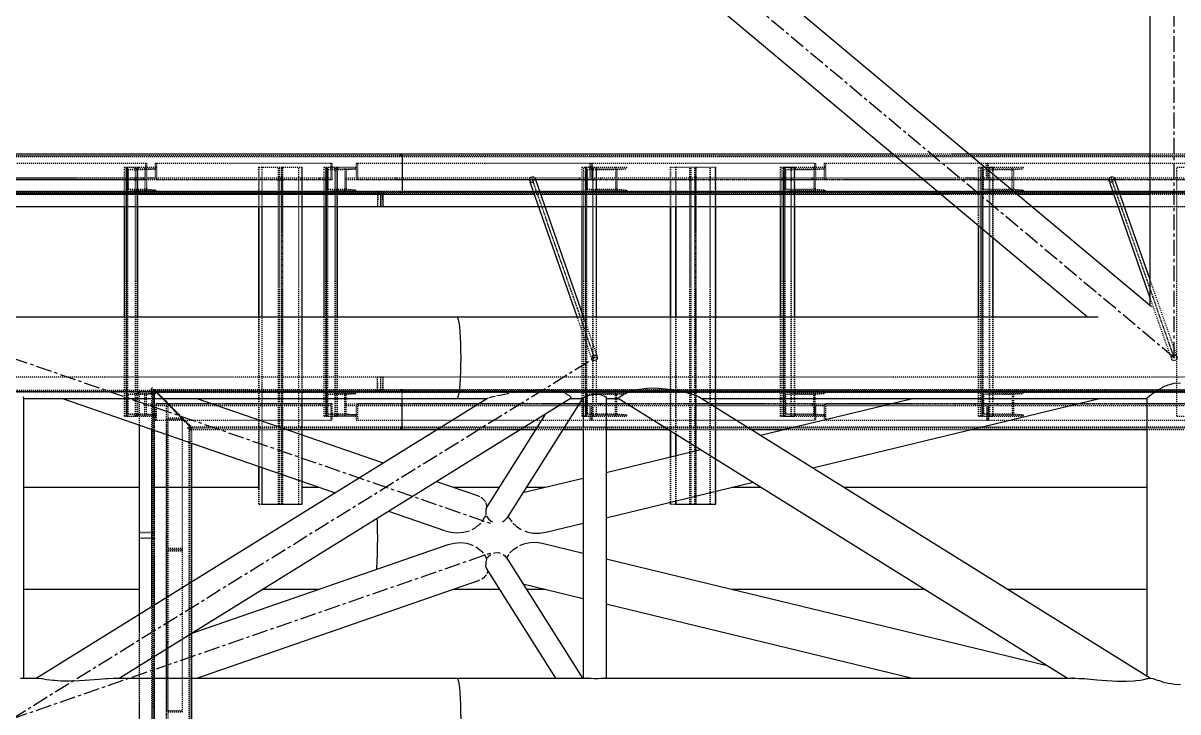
# Model space of a CAD drawing. Header units: millimetres. Extents: x 5143 to 30813, y 232 to 21408.
# Drawn here: x 24600 to 25175, y 17294 to 17637 of the extents above; entities that cross this region are included whole.
import ezdxf

# ---------------------------------------------------------------- set-up
doc = ezdxf.new("R2010")
doc.units = ezdxf.units.MM
doc.header["$LTSCALE"] = 0.25
for name, pattern in [('CENTER', [50.8, 31.75, -6.35, 6.35, -6.35]), ('XKITLINE00', [0]), ('XKITLINE02', [4, 2, -2]), ('XKITLINE03', [6, 3, -1, 1, -1])]:
    doc.linetypes.add(name, pattern=pattern)

msp = doc.modelspace()

# ---------------------------------------------------------------- linework, layer by layer
at = {"color": 8, "linetype": 'CENTER'}
for p, q in [((25173.61, 17470.27), (23430, 18930.27)), ((25173.61, 17470.27), (25173.61, 18930.27)), ((24593.95, 17470.27), (24832.37, 17387.77)), ((24593.95, 17290.27), (24884.52, 17470.27)), ((24593.95, 17290.27), (24832.37, 17372.77))]:
    msp.add_line(p, q, dxfattribs=at)
at = {"color": 8, "linetype": 'XKITLINE00'}
for p, q in [((25161.43, 18904.19), (25161.43, 17496.36)), ((24320.78, 18200.27), (25162.2, 17495.72)), ((24301.8, 18184.39), (25130.39, 17490.57)), ((23551.69, 17490.57), (24815.88, 17490.57)), ((24815.88, 17490.57), (24816.2, 17490.27)), ((24815.88, 17490.57), (24816.2, 17490.27)), ((24815.88, 17490.57), (25135.65, 17490.57)), ((24816.2, 17490.27), (24816.51, 17489.35)), ((24816.2, 17490.27), (24816.51, 17489.35)), ((24816.51, 17489.35), (24816.81, 17487.86)), ((24816.81, 17487.86), (24817.07, 17485.83)), ((24817.07, 17485.83), (24817.3, 17483.32)), ((24817.3, 17483.32), (24817.48, 17480.42)), ((24817.48, 17480.42), (24817.62, 17477.22)), ((24817.62, 17477.22), (24817.7, 17473.8)), ((24817.7, 17473.8), (24817.73, 17470.27)), ((24817.73, 17470.27), (24817.7, 17466.75)), ((24817.62, 17463.33), (24817.48, 17460.12)), ((24817.7, 17466.75), (24817.62, 17463.33)), ((24817.3, 17457.23), (24817.07, 17454.72)), ((24817.48, 17460.12), (24817.3, 17457.23)), ((25167.69, 17455.55), (25170.57, 17456.76)), ((25170.57, 17456.76), (25171.96, 17457.07)), ((25171.96, 17457.07), (25173.61, 17457.56)), ((25173.61, 17457.56), (25176.65, 17457.68)), ((24599.37, 17450.8), (24599.65, 17450.36)), ((24599.65, 17450.36), (24599.65, 17310.57)), ((24815.88, 17449.97), (24816.2, 17450.28)), ((24815.88, 17449.97), (24816.2, 17450.28)), ((24816.51, 17451.2), (24816.2, 17450.28)), ((24816.51, 17451.2), (24816.2, 17450.28)), ((24816.81, 17452.69), (24816.51, 17451.2)), ((24817.07, 17454.72), (24816.81, 17452.69)), ((24831.16, 17450.03), (24831.6, 17450.26)), ((24831.9, 17450.37), (24833.26, 17450.7)), ((24833.26, 17450.7), (24833.79, 17450.87)), ((24833.79, 17450.87), (24834.91, 17451.13)), ((24835.83, 17451.35), (24837.22, 17451.67)), ((24837.22, 17451.67), (24838.94, 17451.96)), ((24838.94, 17451.96), (24841.68, 17452.56)), ((24841.68, 17452.56), (24841.82, 17452.59)), ((24843.7, 17452.89), (24846.73, 17453.39)), ((24846.73, 17453.39), (24850.33, 17453.77)), ((24850.33, 17453.77), (24851.98, 17454.01)), ((24851.98, 17454.01), (24857.13, 17454.37)), ((24857.13, 17454.37), (24861.67, 17454.29)), ((24861.67, 17454.29), (24865.34, 17453.77)), ((24865.34, 17453.77), (24868.43, 17453.13)), ((24868.43, 17453.13), (24868.98, 17452.89)), ((24869.68, 17452.59), (24870.52, 17452.22)), ((24870.52, 17452.22), (24870.76, 17451.96)), ((24870.76, 17451.96), (24871.99, 17451.4)), ((24871.99, 17451.4), (24872.03, 17451.35)), ((24872.17, 17451.13), (24872.46, 17450.7)), ((24872.46, 17450.7), (24872.64, 17450.63)), ((24872.64, 17450.63), (24872.73, 17450.37)), ((24872.77, 17450.26), (24872.8, 17450.18)), ((24878.82, 17450.15), (24878.95, 17450.22)), ((24879.1, 17450.46), (24878.95, 17450.22)), ((24879.1, 17450.46), (24879.91, 17450.89)), ((24879.91, 17450.89), (24880.69, 17451.12)), ((24880.69, 17451.12), (24881.17, 17451.35)), ((24881.17, 17451.35), (24882.76, 17451.8)), ((24882.76, 17451.8), (24884.52, 17452.03)), ((24884.52, 17452.03), (24886.28, 17452.02)), ((24886.28, 17452.02), (24887.87, 17451.78)), ((24887.87, 17451.78), (24889.13, 17451.32)), ((24889.13, 17451.32), (24889.38, 17451.12)), ((24889.38, 17451.12), (24889.94, 17450.86)), ((24889.94, 17450.86), (24890.22, 17450.43)), ((24890.22, 17450.43), (24890.22, 17310.57)), ((24896.29, 17450.09), (24896.65, 17450.21)), ((24896.61, 17450.45), (24897.53, 17451.05)), ((24896.61, 17450.45), (24896.65, 17450.21)), ((24897.53, 17451.05), (24897.68, 17451.1)), ((24897.68, 17451.1), (24898.82, 17451.98)), ((24898.82, 17451.98), (24900.35, 17452.57)), ((24900.35, 17452.57), (24900.82, 17452.94)), ((24900.82, 17452.94), (24903.35, 17453.92)), ((24903.35, 17453.92), (24906.52, 17454.58)), ((24906.52, 17454.58), (24906.69, 17454.64)), ((24906.69, 17454.64), (24910.5, 17455.16)), ((24910.5, 17455.16), (24914.96, 17455.21)), ((24914.96, 17455.21), (24919.87, 17454.79)), ((24919.87, 17454.79), (24921.13, 17454.58)), ((24921.13, 17454.58), (24924.69, 17454.11)), ((24924.69, 17454.11), (24929.17, 17453.18)), ((24929.17, 17453.18), (24931.27, 17452.57)), ((24931.27, 17452.57), (24932.92, 17452.18)), ((24932.92, 17452.18), (24935.59, 17451.24)), ((24935.59, 17451.24), (24935.85, 17451.1)), ((24935.85, 17451.1), (24936.79, 17450.58)), ((24936.79, 17450.58), (25160.45, 17311.33)), ((25159.96, 17450.05), (25160.18, 17450.21)), ((25160.3, 17450.47), (25160.18, 17450.21)), ((25160.3, 17450.47), (25161.13, 17451.1)), ((25161.31, 17451.33), (25161.13, 17451.1)), ((25161.31, 17451.33), (25162.94, 17452.53)), ((25162.94, 17452.53), (25163.02, 17452.57)), ((25163.02, 17452.57), (25165.1, 17454.04)), ((25165.1, 17454.04), (25166.21, 17454.58)), ((25166.21, 17454.58), (25167.69, 17455.55)), ((24599.65, 17449.97), (24815.88, 17449.97)), ((24605.99, 17310.57), (24831.09, 17450.02)), ((24619.13, 17449.97), (24755.08, 17402.93)), ((24647.44, 17310.57), (24872.8, 17450.18)), ((24686.1, 17449.97), (24779.08, 17417.8)), ((24815.88, 17449.97), (24831.02, 17449.97)), ((24831.09, 17450.02), (24831.16, 17450.03)), ((24878.43, 17449.97), (24840.73, 17390.33)), ((24872.47, 17449.97), (24878.82, 17449.97)), ((24878.82, 17450.15), (24878.82, 17310.57)), ((24890.22, 17449.97), (24896.47, 17449.97)), ((24896.29, 17450.09), (25120.36, 17310.57)), ((24937.77, 17449.97), (25159.96, 17449.97)), ((24967.21, 17431.64), (25043.05, 17449.97)), ((24993.28, 17415.41), (25136.24, 17449.97)), ((25159.96, 17450.05), (25159.96, 17311.63)), ((24860.1, 17442.31), (24830.77, 17395.91)), ((24890.22, 17413.03), (24937.47, 17424.45)), ((24848.74, 17403), (24878.82, 17410.27)), ((24599.65, 17405.67), (24657.48, 17405.67)), ((24664.98, 17405.67), (24717.07, 17405.67)), ((24738.72, 17405.67), (24747.16, 17405.67)), ((24805.68, 17408.6), (24826.16, 17401.51)), ((24814.13, 17405.67), (24836.94, 17405.67)), ((24850.43, 17405.67), (24859.81, 17405.67)), ((24890.22, 17390.5), (24963.53, 17408.22)), ((24953, 17405.67), (24967.62, 17405.67)), ((25008.92, 17405.67), (25159.96, 17405.67)), ((24826.16, 17401.51), (24827.1, 17401.03)), ((24827.86, 17400.65), (24828.12, 17400.52)), ((24828.12, 17400.52), (24828.73, 17399.88)), ((24828.73, 17399.88), (24829.54, 17399.15)), ((24829.54, 17399.15), (24829.87, 17398.5)), ((24781.68, 17393.73), (24809.64, 17384.05)), ((24830.11, 17398.03), (24830.4, 17397.45)), ((24830.26, 17393.35), (24830.23, 17393)), ((24830.23, 17393), (24830.34, 17392.37)), ((24830.3, 17394.63), (24830.26, 17393.35)), ((24830.61, 17395.46), (24830.3, 17394.63)), ((24830.4, 17397.45), (24830.42, 17397.1)), ((24830.42, 17397.1), (24830.72, 17395.78)), ((24830.75, 17395.87), (24830.61, 17395.46)), ((24830.77, 17395.91), (24830.75, 17395.87)), ((24775.98, 17390.2), (24776.06, 17388.12)), ((24776.06, 17388.12), (24776.14, 17384.25)), ((24826.36, 17386.6), (24826.9, 17386.99)), ((24827.69, 17387.86), (24826.9, 17386.99)), ((24828.66, 17388.95), (24828.26, 17388.5)), ((24829.39, 17390.38), (24828.66, 17388.95)), ((24829.88, 17391.11), (24829.39, 17390.38)), ((24830.02, 17391.56), (24829.88, 17391.11)), ((24830.31, 17392.47), (24830.21, 17392.15)), ((24830.34, 17392.37), (24830.41, 17392.14)), ((24830.61, 17391.5), (24830.67, 17391.31)), ((24830.67, 17391.31), (24831.48, 17390.16)), ((24831.48, 17390.16), (24831.65, 17389.89)), ((24831.65, 17389.89), (24833.02, 17388.75)), ((24833.02, 17388.75), (24833.66, 17388.48)), ((24838.57, 17388.48), (24839.62, 17389.08)), ((24840.57, 17390.16), (24839.62, 17389.08)), ((24840.73, 17390.33), (24840.57, 17390.16)), ((24841.34, 17391.3), (24841.97, 17390.2)), ((24841.97, 17390.2), (24842.01, 17390.15)), ((24842.01, 17390.15), (24843.22, 17388.48)), ((24843.81, 17387.8), (24845.44, 17386.36)), ((24860.13, 17383.22), (24878.82, 17387.74)), ((24776.14, 17384.25), (24776.17, 17380.27)), ((24809.92, 17383.98), (24812.76, 17383.24)), ((24812.76, 17383.24), (24815.98, 17382.96)), ((24815.98, 17382.96), (24819.16, 17383.22)), ((24819.16, 17383.22), (24822.12, 17384.01)), ((24823.4, 17384.64), (24824.73, 17385.3)), ((24824.73, 17385.3), (24826.36, 17386.6)), ((24845.44, 17386.36), (24845.61, 17386.18)), ((24845.61, 17386.18), (24847.97, 17384.6)), ((24849.65, 17383.92), (24850.74, 17383.47)), ((24850.74, 17383.47), (24853.8, 17382.85)), ((24853.8, 17382.85), (24856.98, 17382.76)), ((24856.98, 17382.76), (24860.13, 17383.22)), ((24683.26, 17332.77), (24811.52, 17377.15)), ((24776.14, 17376.3), (24776.06, 17372.43)), ((24776.17, 17380.27), (24776.14, 17376.3)), ((24811.52, 17377.15), (24814.56, 17377.88)), ((24814.56, 17377.88), (24817.69, 17378.09)), ((24817.69, 17378.09), (24820.75, 17377.75)), ((24820.75, 17377.75), (24823.6, 17376.88)), ((24823.6, 17376.88), (24823.95, 17376.69)), ((24825.25, 17375.98), (24826.08, 17375.53)), ((24826.08, 17375.53), (24827.27, 17374.48)), ((24844.33, 17374.86), (24846.02, 17376.02)), ((24847.25, 17376.7), (24849.29, 17377.55)), ((24849.29, 17377.55), (24852.24, 17378.17)), ((24852.24, 17378.17), (24855.3, 17378.24)), ((24855.3, 17378.24), (24858.33, 17377.76)), ((24858.33, 17377.76), (24878.82, 17372.81)), ((24776.06, 17372.43), (24775.92, 17368.74)), ((24827.27, 17374.48), (24828.15, 17373.79)), ((24828.15, 17373.79), (24828.94, 17372.8)), ((24829.49, 17372.12), (24829.77, 17371.77)), ((24829.77, 17371.77), (24830.26, 17370.67)), ((24830.61, 17369.94), (24830.2, 17368.09)), ((24830.26, 17370.67), (24830.64, 17370.01)), ((24830.62, 17369.97), (24830.61, 17369.94)), ((24830.69, 17370.14), (24830.62, 17369.97)), ((24831.26, 17370.86), (24830.69, 17370.14)), ((24831.67, 17371.4), (24831.26, 17370.86)), ((24831.67, 17371.4), (24832.72, 17372.16)), ((24834.19, 17372.82), (24834.79, 17373.03)), ((24834.79, 17373.03), (24836.56, 17373.08)), ((24836.56, 17373.08), (24837.47, 17372.82)), ((24838.88, 17372.16), (24839.65, 17371.64)), ((24839.65, 17371.64), (24840.24, 17370.86)), ((24840.24, 17370.86), (24840.55, 17370.44)), ((24840.55, 17370.44), (24840.69, 17370.26)), ((24840.83, 17370.83), (24840.59, 17370.39)), ((24840.69, 17370.26), (24878.41, 17310.57)), ((24841.76, 17372.17), (24840.83, 17370.83)), ((24842.31, 17372.98), (24842.2, 17372.81)), ((24842.31, 17372.98), (24844.15, 17374.67)), ((24844.33, 17374.86), (24844.15, 17374.67)), ((24890.22, 17370.05), (25110.28, 17316.85)), ((24775.73, 17365.35), (24775.68, 17364.75)), ((24775.92, 17368.74), (24775.73, 17365.35)), ((24830.22, 17367.31), (24830.19, 17366.37)), ((24830.19, 17366.37), (24830.53, 17365.17)), ((24830.2, 17368.09), (24830.22, 17367.31)), ((24830.53, 17365.17), (24830.57, 17364.98)), ((24830.57, 17364.98), (24864.96, 17310.57)), ((24831.19, 17363.86), (24831.1, 17363.21)), ((24831.22, 17363.96), (24831.19, 17363.86)), ((24686.1, 17310.57), (24826.61, 17359.2)), ((24826.61, 17359.2), (24827.36, 17359.55)), ((24828.25, 17359.98), (24828.64, 17360.17)), ((24828.64, 17360.17), (24829.54, 17361.02)), ((24829.54, 17361.02), (24830.12, 17361.51)), ((24830.46, 17362.1), (24830.12, 17361.51)), ((24831.1, 17363.21), (24830.75, 17362.61)), ((24599.65, 17354.87), (24657.5, 17354.87)), ((24665, 17354.87), (24665.26, 17354.87)), ((24718.95, 17354.87), (24747.16, 17354.87)), ((24814.13, 17354.87), (24836.96, 17354.87)), ((24848.71, 17357.56), (24878.82, 17350.28)), ((24850.41, 17354.87), (24859.81, 17354.87)), ((24953, 17354.87), (25049.21, 17354.87)), ((25090.5, 17354.87), (25159.96, 17354.87)), ((24890.22, 17347.52), (25043.05, 17310.57)), ((24598.2, 17310.57), (24606.85, 17310.57)), ((24606.29, 17310.57), (24606.59, 17310.62)), ((24606.59, 17310.62), (24607.2, 17310.51)), ((24607.2, 17310.51), (24608.97, 17310.38)), ((24608.97, 17310.38), (24609.07, 17310.34)), ((24609.07, 17310.34), (24611.36, 17309.89)), ((24611.36, 17309.89), (24614.56, 17309.56)), ((24614.56, 17309.56), (24615.39, 17309.52)), ((24615.39, 17309.52), (24618.28, 17309.24)), ((24618.28, 17309.24), (24622.7, 17309.14)), ((24622.7, 17309.14), (24627.64, 17309.32)), ((24627.64, 17309.32), (24630.05, 17309.52)), ((24630.05, 17309.52), (24632.68, 17309.65)), ((24632.68, 17309.65), (24637.4, 17310.02)), ((24637.4, 17310.02), (24640.69, 17310.38)), ((24640.69, 17310.38), (24641.59, 17310.41)), ((24641.59, 17310.41), (24644.62, 17310.56)), ((24644.62, 17310.56), (24645.43, 17310.62)), ((24644.83, 17310.57), (24815.87, 17310.57)), ((24645.43, 17310.62), (24645.71, 17310.57)), ((24815.87, 17310.57), (24816.2, 17310.27)), ((24815.87, 17310.57), (24816.2, 17310.27)), ((24815.87, 17310.57), (24881.15, 17310.57)), ((24816.2, 17310.27), (24816.51, 17309.35)), ((24816.2, 17310.27), (24816.51, 17309.35)), ((24816.51, 17309.35), (24816.8, 17307.86)), ((24816.8, 17307.86), (24817.07, 17305.83)), ((24880.17, 17310.57), (24880.7, 17310.62)), ((24880.66, 17310.57), (24880.93, 17310.6)), ((24880.7, 17310.62), (24881.17, 17310.57)), ((24881.17, 17310.57), (24882.76, 17310.48)), ((24882.76, 17310.48), (24884.52, 17310.42)), ((24884.52, 17310.42), (24886.28, 17310.43)), ((24886.28, 17310.43), (24887.87, 17310.48)), ((24887.87, 17310.48), (24889.13, 17310.58)), ((24889.13, 17310.58), (24889.39, 17310.62)), ((24889.13, 17310.57), (25124.06, 17310.57)), ((24889.39, 17310.62), (24889.72, 17310.57)), ((25122.84, 17310.57), (25123.09, 17310.61)), ((25123.09, 17310.61), (25123.33, 17310.62)), ((25123.33, 17310.62), (25126.15, 17310.43)), ((25126.15, 17310.43), (25128.9, 17310.3)), ((25128.9, 17310.3), (25130.16, 17310.14)), ((25130.16, 17310.14), (25135.02, 17309.68)), ((25135.02, 17309.68), (25139.81, 17309.36)), ((25139.81, 17309.36), (25140.05, 17309.34)), ((25140.05, 17309.34), (25145.2, 17309.02)), ((25145.2, 17309.02), (25149.82, 17308.98)), ((25149.82, 17308.98), (25153.66, 17309.23)), ((25153.66, 17309.23), (25154.41, 17309.36)), ((25154.41, 17309.36), (25156.81, 17309.58)), ((25156.81, 17309.58), (25159.12, 17310.01)), ((25159.12, 17310.01), (25159.8, 17310.3)), ((25159.8, 17310.3), (25160.66, 17310.38)), ((25160.48, 17311.3), (25160.77, 17311.23)), ((25160.66, 17310.38), (25161.41, 17310.57)), ((25160.77, 17311.23), (25161.19, 17310.78)), ((25161.28, 17310.69), (25161.31, 17310.65)), ((25161.31, 17310.65), (25161.42, 17310.56)), ((25161.42, 17310.56), (25162.94, 17310.3)), ((25162.94, 17310.3), (25163.04, 17310.29)), ((25163.04, 17310.29), (25165.1, 17309.6)), ((25165.1, 17309.6), (25166.24, 17309.34)), ((25166.24, 17309.34), (25167.69, 17308.76)), ((25167.69, 17308.76), (25170.57, 17308.01)), ((25170.57, 17308.01), (25171.99, 17307.81)), ((25171.99, 17307.81), (25173.61, 17307.47)), ((25173.61, 17307.47), (25176.65, 17307.38)), ((24817.07, 17305.83), (24817.3, 17303.32)), ((24817.3, 17303.32), (24817.48, 17300.42)), ((24817.48, 17300.42), (24817.62, 17297.22)), ((24817.62, 17297.22), (24817.7, 17293.8)), ((24817.7, 17293.8), (24817.73, 17290.27))]:
    msp.add_line(p, q, dxfattribs=at)
at = {"color": 7, "linetype": 'XKITLINE00'}
for p, q in [((23616.61, 17571.87), (24788.63, 17571.87)), ((24788.63, 17571.87), (24788.63, 17551.87)), ((24788.63, 17571.87), (24788.63, 17551.87)), ((24788.63, 17571.87), (25033.3, 17571.87)), ((25071.25, 17571.87), (25161.43, 17571.87)), ((24875.84, 17490.57), (24852.52, 17557.34)), ((24879.02, 17490.57), (24855.31, 17558.45)), ((25161.43, 17500.45), (25141.56, 17557.03)), ((25161.43, 17509.5), (25144.35, 17558.14)), ((24578.02, 17551.87), (24788.63, 17551.87)), ((24777.99, 17545.67), (24777.99, 17551.87)), ((24779.03, 17545.67), (24778.95, 17551.87)), ((24779.15, 17545.67), (24779.15, 17551.87)), ((24788.63, 17551.87), (24854.43, 17551.87)), ((24857.61, 17551.87), (25057.18, 17551.87)), ((25095.13, 17551.87), (25143.37, 17551.87)), ((25146.55, 17551.87), (25161.43, 17551.87)), ((24579.35, 17545.67), (24777.99, 17545.67)), ((24650.12, 17490.57), (24650.12, 17545.67)), ((24651.21, 17490.57), (24651.21, 17545.67)), ((24656.69, 17490.57), (24656.69, 17545.67)), ((24717.07, 17490.57), (24717.07, 17545.67)), ((24717.16, 17490.57), (24717.16, 17545.67)), ((24718.71, 17490.57), (24718.71, 17545.67)), ((24718.8, 17490.57), (24718.8, 17545.67)), ((24738.72, 17490.57), (24738.72, 17545.67)), ((24749.7, 17490.57), (24749.7, 17545.67)), ((24750.79, 17490.57), (24750.79, 17545.67)), ((24756.27, 17490.57), (24756.27, 17545.67)), ((24777.99, 17545.67), (24856.6, 17545.67)), ((24859.78, 17545.67), (25064.59, 17545.67)), ((24878.29, 17492.67), (24878.29, 17545.67)), ((24880.07, 17490.57), (24880.07, 17545.67)), ((24885.51, 17490.57), (24885.51, 17545.67)), ((24922.32, 17490.57), (24922.32, 17545.67)), ((24922.47, 17490.57), (24922.47, 17545.67)), ((24925, 17490.57), (24925, 17545.67)), ((24925.15, 17490.57), (24925.15, 17545.67)), ((24944.93, 17490.57), (24944.93, 17545.67)), ((24977.17, 17490.57), (24977.17, 17545.67)), ((24978.96, 17490.57), (24978.96, 17545.67)), ((24984.4, 17490.57), (24984.4, 17545.67)), ((25102.54, 17545.67), (25145.55, 17545.67)), ((25148.73, 17545.67), (25161.43, 17545.67)), ((25076.05, 17490.57), (25076.05, 17536.07)), ((25077.84, 17490.57), (25077.84, 17534.58)), ((25083.28, 17490.57), (25083.28, 17530.02)), ((24788.63, 17434.47), (24788.63, 17449.97)), ((24788.63, 17434.47), (24788.63, 17449.97)), ((24657.48, 17380.27), (24657.48, 17436.71)), ((24663.69, 17346.31), (24663.69, 17434.56)), ((24730.89, 17434.47), (24788.63, 17434.47)), ((24738.72, 17431.77), (24738.72, 17434.47)), ((24788.63, 17434.47), (24806, 17434.47)), ((24847.45, 17434.47), (24855.15, 17434.47)), ((24868.63, 17434.47), (24878.82, 17434.47)), ((24890.22, 17434.47), (24921.37, 17434.47)), ((24922.32, 17420.79), (24922.32, 17433.88)), ((24922.47, 17420.82), (24922.47, 17433.79)), ((24962.66, 17434.47), (24978.94, 17434.47)), ((25072.13, 17434.47), (25159.96, 17434.47)), ((24683.69, 17358.7), (24683.69, 17427.64)), ((24925, 17421.43), (24925, 17432.21)), ((24925.15, 17421.47), (24925.15, 17432.12)), ((24717.07, 17404.77), (24717.07, 17416.08)), ((24717.16, 17404.53), (24717.16, 17416.05)), ((24718.71, 17397.18), (24718.71, 17415.52)), ((24718.8, 17397.18), (24718.8, 17415.49)), ((24738.72, 17397.18), (24738.72, 17408.59)), ((24925, 17397.18), (24925, 17398.9)), ((24925.15, 17397.18), (24925.15, 17398.94)), ((24944.93, 17397.18), (24944.93, 17403.72)), ((24718.71, 17397.18), (24718.8, 17397.18)), ((24718.8, 17397.18), (24738.72, 17397.18)), ((24925, 17397.18), (24944.93, 17397.18)), ((24657.5, 17342.48), (24657.5, 17381.79)), ((24683.69, 17332.91), (24683.69, 17333.03))]:
    msp.add_line(p, q, dxfattribs=at)
at = {"color": 3, "linetype": 'XKITLINE02'}
for p, q in [((24787.73, 17571.87), (24787.73, 17571.02)), ((24787.73, 17571.87), (24787.73, 17571.02)), ((24787.73, 17571.87), (24788.63, 17571.87)), ((25033.3, 17571.87), (25071.25, 17571.87)), ((25063.01, 17571.87), (25071.25, 17571.87)), ((25161.43, 17571.87), (25185.79, 17571.87)), ((23616.13, 17571.02), (24787.73, 17571.02)), ((23616.82, 17570.49), (24788.53, 17570.49)), ((24554.36, 17567.16), (24661.09, 17567.16)), ((24660.57, 17567.16), (24660.57, 17559.16)), ((24661.09, 17567.16), (24661.09, 17559.96)), ((24665.36, 17567.16), (24665.36, 17559.96)), ((24665.36, 17567.16), (24753.53, 17567.16)), ((24665.99, 17567.16), (24665.99, 17559.16)), ((24752.91, 17567.16), (24752.91, 17559.96)), ((24753.53, 17567.16), (24753.53, 17559.16)), ((24765.64, 17567.16), (24765.64, 17559.96)), ((24765.64, 17567.16), (24788.63, 17567.16)), ((24766.21, 17567.16), (24766.21, 17559.16)), ((24787.73, 17571.02), (24788.53, 17570.49)), ((24787.73, 17571.02), (24788.53, 17570.49)), ((24787.73, 17571.02), (26149.07, 17571.02)), ((24788.53, 17570.49), (24788.53, 17553.26)), ((24788.53, 17570.49), (24788.53, 17553.26)), ((24788.53, 17570.49), (26149.57, 17570.49)), ((24788.53, 17567.16), (24882.79, 17567.16)), ((24882.22, 17567.16), (24882.22, 17559.96)), ((24882.77, 17567.16), (24994.74, 17567.16)), ((24882.77, 17567.16), (24882.77, 17559.16)), ((24882.79, 17567.16), (24882.79, 17559.16)), ((24883.26, 17567.16), (24883.26, 17559.96)), ((24994.25, 17567.16), (24994.25, 17559.16)), ((24994.74, 17567.16), (24994.74, 17559.96)), ((24999, 17567.16), (24999, 17559.96)), ((24999, 17567.16), (25072.09, 17567.16)), ((24999.65, 17567.16), (24999.65, 17559.16)), ((25072.09, 17567.16), (25080.56, 17567.16)), ((25079.9, 17559.96), (25079.9, 17567.16)), ((25080.54, 17567.16), (25182.71, 17567.16)), ((25080.54, 17559.16), (25080.54, 17567.16)), ((25080.56, 17559.16), (25080.56, 17567.16)), ((25081.03, 17559.96), (25081.03, 17567.16)), ((24554.89, 17559.96), (24665.85, 17559.96)), ((24576.14, 17559.96), (24665.85, 17559.96)), ((24650.12, 17565.17), (24656.69, 17565.17)), ((24650.12, 17545.67), (24650.12, 17565.17)), ((24650.91, 17441.17), (24650.91, 17565.17)), ((24651.21, 17565.17), (24665.78, 17565.17)), ((24651.21, 17565.17), (24651.21, 17553.17)), ((24651.21, 17545.67), (24651.21, 17565.17)), ((24651.81, 17441.17), (24651.81, 17565.17)), ((24651.91, 17564.11), (24656.69, 17564.49)), ((24651.91, 17564.11), (24661, 17564.11)), ((24651.91, 17564.11), (24651.91, 17554.24)), ((24655.6, 17441.17), (24655.6, 17565.17)), ((24655.66, 17441.17), (24655.66, 17565.17)), ((24656.62, 17441.17), (24656.62, 17565.17)), ((24656.69, 17565.17), (24656.69, 17564.49)), ((24656.69, 17545.67), (24656.69, 17565.17)), ((24656.69, 17564.49), (24665.78, 17564.49)), ((24659.71, 17559.96), (24659.71, 17559.16)), ((24659.71, 17559.96), (24752.91, 17559.96)), ((24660.3, 17565.17), (24660.3, 17553.17)), ((24661, 17564.11), (24665.78, 17564.49)), ((24661, 17564.11), (24661, 17554.24)), ((24665.78, 17565.17), (24665.78, 17564.49)), ((24665.85, 17559.96), (24665.85, 17559.16)), ((24717.07, 17545.67), (24717.07, 17565.17)), ((24717.07, 17565.17), (24738.72, 17565.17)), ((24717.16, 17545.67), (24717.16, 17565.17)), ((24718.71, 17545.67), (24718.71, 17565.17)), ((24718.8, 17545.67), (24718.8, 17565.17)), ((24726.8, 17397.18), (24726.8, 17565.17)), ((24727.45, 17397.18), (24727.45, 17565.17)), ((24728.34, 17397.18), (24728.34, 17565.17)), ((24728.99, 17397.18), (24728.99, 17565.17)), ((24736.99, 17397.18), (24736.99, 17565.17)), ((24737.08, 17397.18), (24737.08, 17565.17)), ((24738.63, 17397.18), (24738.63, 17565.17)), ((24738.72, 17545.67), (24738.72, 17565.17)), ((24747.25, 17559.96), (24747.25, 17559.16)), ((24749.7, 17565.17), (24756.27, 17565.17)), ((24749.7, 17545.67), (24749.7, 17565.17)), ((24750.5, 17441.17), (24750.5, 17565.17)), ((24750.79, 17565.17), (24765.37, 17565.17)), ((24750.79, 17565.17), (24750.79, 17553.17)), ((24750.79, 17545.67), (24750.79, 17565.17)), ((24751.4, 17441.17), (24751.4, 17565.17)), ((24751.49, 17564.11), (24756.27, 17564.49)), ((24751.49, 17564.11), (24760.59, 17564.11)), ((24751.49, 17564.11), (24751.49, 17554.24)), ((24755.18, 17441.17), (24755.18, 17565.17)), ((24755.24, 17441.17), (24755.24, 17565.17)), ((24756.21, 17441.17), (24756.21, 17565.17)), ((24756.27, 17565.17), (24756.27, 17564.49)), ((24756.27, 17545.67), (24756.27, 17565.17)), ((24756.27, 17564.49), (24765.37, 17564.49)), ((24759.89, 17565.17), (24759.89, 17553.17)), ((24760.48, 17559.96), (24760.48, 17559.16)), ((24760.48, 17559.96), (24786.08, 17559.96)), ((24760.59, 17564.11), (24765.37, 17564.49)), ((24760.59, 17564.11), (24760.59, 17554.24)), ((24765.37, 17565.17), (24765.37, 17564.49)), ((24784.97, 17559.96), (24882.22, 17559.96)), ((24852.4, 17560.05), (24852.03, 17559.4)), ((24852.4, 17560.05), (24853.05, 17560.45)), ((24853.05, 17560.45), (24853.82, 17560.52)), ((24853.82, 17560.52), (24854.5, 17560.21)), ((24854.5, 17560.21), (24854.9, 17559.63)), ((24855.31, 17558.45), (24854.9, 17559.63)), ((24854.9, 17559.63), (24854.92, 17558.92)), ((24877.07, 17559.96), (24877.07, 17559.16)), ((24878.29, 17565.17), (24885.51, 17565.17)), ((24878.29, 17545.67), (24878.29, 17565.17)), ((24879.14, 17441.17), (24879.14, 17565.17)), ((24880.07, 17545.67), (24880.07, 17565.17)), ((24880.07, 17565.17), (24900.41, 17565.17)), ((24880.07, 17565.17), (24880.07, 17553.17)), ((24880.61, 17441.17), (24880.61, 17565.17)), ((24880.77, 17564.11), (24885.51, 17564.49)), ((24880.77, 17564.11), (24895.66, 17564.11)), ((24880.77, 17564.11), (24880.77, 17554.24)), ((24883.26, 17559.96), (24999.17, 17559.96)), ((24883.72, 17441.17), (24883.72, 17565.17)), ((24883.83, 17441.17), (24883.83, 17565.17)), ((24885.41, 17441.17), (24885.41, 17565.17)), ((24885.51, 17545.67), (24885.51, 17565.17)), ((24885.51, 17565.17), (24885.51, 17564.49)), ((24885.51, 17564.49), (24900.41, 17564.49)), ((24887.69, 17559.96), (24887.69, 17559.16)), ((24894.97, 17565.17), (24894.97, 17553.17)), ((24895.66, 17564.11), (24900.41, 17564.49)), ((24895.66, 17564.11), (24895.66, 17554.24)), ((24900.41, 17565.17), (24900.41, 17564.49)), ((24922.32, 17545.67), (24922.32, 17565.17)), ((24922.32, 17565.17), (24944.93, 17565.17)), ((24922.47, 17545.67), (24922.47, 17565.17)), ((24925, 17545.67), (24925, 17565.17)), ((24925.15, 17545.67), (24925.15, 17565.17)), ((24932.04, 17397.18), (24932.04, 17565.17)), ((24932.68, 17397.18), (24932.68, 17565.17)), ((24934.57, 17397.18), (24934.57, 17565.17)), ((24935.21, 17397.18), (24935.21, 17565.17)), ((24942.1, 17397.18), (24942.1, 17565.17)), ((24942.25, 17397.18), (24942.25, 17565.17)), ((24944.78, 17397.18), (24944.78, 17565.17)), ((24944.93, 17545.67), (24944.93, 17565.17)), ((24977.17, 17565.17), (24984.4, 17565.17)), ((24977.17, 17545.67), (24977.17, 17565.17)), ((24978.02, 17441.17), (24978.02, 17565.17)), ((24978.96, 17565.17), (24999.29, 17565.17)), ((24978.96, 17565.17), (24978.96, 17553.17)), ((24978.96, 17545.67), (24978.96, 17565.17)), ((24979.49, 17441.17), (24979.49, 17565.17)), ((24979.65, 17564.11), (24984.4, 17564.49)), ((24979.65, 17564.11), (24994.55, 17564.11)), ((24979.65, 17564.11), (24979.65, 17554.24)), ((24982.61, 17441.17), (24982.61, 17565.17)), ((24982.71, 17441.17), (24982.71, 17565.17)), ((24984.29, 17441.17), (24984.29, 17565.17)), ((24984.4, 17565.17), (24984.4, 17564.49)), ((24984.4, 17545.67), (24984.4, 17565.17)), ((24984.4, 17564.49), (24999.29, 17564.49)), ((24993.09, 17559.96), (24993.09, 17559.16)), ((24993.09, 17559.96), (25073.79, 17559.96)), ((24993.86, 17565.17), (24993.86, 17553.17)), ((24994.55, 17564.11), (24999.29, 17564.49)), ((24994.55, 17564.11), (24994.55, 17554.24)), ((24999.17, 17559.96), (24999.17, 17559.16)), ((24999.29, 17565.17), (24999.29, 17564.49)), ((25069.71, 17559.96), (25079.9, 17559.96)), ((25074, 17559.96), (25074, 17559.16)), ((25076.05, 17565.17), (25083.28, 17565.17)), ((25076.05, 17536.07), (25076.05, 17565.17)), ((25076.9, 17441.17), (25076.9, 17565.17)), ((25077.84, 17534.58), (25077.84, 17565.17)), ((25077.84, 17565.17), (25098.18, 17565.17)), ((25077.84, 17553.17), (25077.84, 17565.17)), ((25078.38, 17441.17), (25078.38, 17565.17)), ((25078.53, 17564.11), (25083.28, 17564.49)), ((25078.53, 17564.11), (25093.43, 17564.11)), ((25078.53, 17554.24), (25078.53, 17564.11)), ((25081.03, 17559.96), (25182.71, 17559.96)), ((25081.49, 17441.17), (25081.49, 17565.17)), ((25081.59, 17441.17), (25081.59, 17565.17)), ((25083.18, 17441.17), (25083.18, 17565.17)), ((25083.28, 17530.02), (25083.28, 17565.17)), ((25083.28, 17565.17), (25083.28, 17564.49)), ((25083.28, 17564.49), (25098.18, 17564.49)), ((25085.46, 17559.96), (25085.46, 17559.16)), ((25092.74, 17553.17), (25092.74, 17565.17)), ((25093.43, 17564.11), (25098.18, 17564.49)), ((25093.43, 17564.11), (25093.43, 17554.24)), ((25098.18, 17565.17), (25098.18, 17564.49)), ((25141.32, 17560.06), (25140.95, 17559.42)), ((25141.32, 17560.06), (25141.98, 17560.47)), ((25141.98, 17560.47), (25142.74, 17560.53)), ((25142.74, 17560.53), (25143.42, 17560.23)), ((25143.42, 17560.23), (25143.82, 17559.65)), ((25144.35, 17558.14), (25143.82, 17559.65)), ((25143.82, 17559.65), (25143.84, 17558.93)), ((25174.94, 17565.17), (25182.16, 17565.17)), ((25174.94, 17441.17), (25174.94, 17565.17)), ((24560.72, 17559.16), (24665.85, 17559.16)), ((24651.91, 17554.24), (24661, 17554.24)), ((24651.91, 17554.24), (24656.69, 17553.85)), ((24656.69, 17553.85), (24665.78, 17553.85)), ((24656.69, 17553.85), (24656.69, 17553.17)), ((24659.71, 17559.16), (24753.53, 17559.16)), ((24661, 17554.24), (24665.78, 17553.85)), ((24665.78, 17553.85), (24665.78, 17553.17)), ((24751.49, 17554.24), (24760.59, 17554.24)), ((24751.49, 17554.24), (24756.27, 17553.85)), ((24756.27, 17553.85), (24765.37, 17553.85)), ((24756.27, 17553.85), (24756.27, 17553.17)), ((24760.48, 17559.16), (24882.79, 17559.16)), ((24760.59, 17554.24), (24765.37, 17553.85)), ((24765.37, 17553.85), (24765.37, 17553.17)), ((24788.63, 17559.16), (24882.79, 17559.16)), ((24852.03, 17559.4), (24852.05, 17558.69)), ((24852.52, 17557.34), (24852.05, 17558.69)), ((24852.05, 17558.69), (24852.46, 17558.1)), ((24852.46, 17558.1), (24853.13, 17557.8)), ((24853.13, 17557.8), (24853.9, 17557.86)), ((24853.9, 17557.86), (24854.56, 17558.27)), ((24854.92, 17558.92), (24854.56, 17558.27)), ((24880.77, 17554.24), (24895.66, 17554.24)), ((24880.77, 17554.24), (24885.51, 17553.85)), ((24882.77, 17559.16), (24999.17, 17559.16)), ((24885.51, 17553.85), (24900.41, 17553.85)), ((24885.51, 17553.85), (24885.51, 17553.17)), ((24895.66, 17554.24), (24900.41, 17553.85)), ((24900.41, 17553.85), (24900.41, 17553.17)), ((24979.65, 17554.24), (24994.55, 17554.24)), ((24979.65, 17554.24), (24984.4, 17553.85)), ((24984.4, 17553.85), (24999.29, 17553.85)), ((24984.4, 17553.85), (24984.4, 17553.17)), ((24993.09, 17559.16), (25080.56, 17559.16)), ((24994.55, 17554.24), (24999.29, 17553.85)), ((24999.29, 17553.85), (24999.29, 17553.17)), ((25074.75, 17559.16), (25080.56, 17559.16)), ((25078.53, 17554.24), (25093.43, 17554.24)), ((25078.53, 17554.24), (25083.28, 17553.85)), ((25080.54, 17559.16), (25196.94, 17559.16)), ((25083.28, 17553.85), (25098.18, 17553.85)), ((25083.28, 17553.85), (25083.28, 17553.17)), ((25093.43, 17554.24), (25098.18, 17553.85)), ((25098.18, 17553.85), (25098.18, 17553.17)), ((25140.95, 17559.42), (25140.97, 17558.7)), ((25141.56, 17557.03), (25140.97, 17558.7)), ((25140.97, 17558.7), (25141.38, 17558.12)), ((25141.38, 17558.12), (25142.05, 17557.82)), ((25142.05, 17557.82), (25142.82, 17557.88)), ((25142.82, 17557.88), (25143.48, 17558.29)), ((25143.84, 17558.93), (25143.48, 17558.29)), ((23610.85, 17553.17), (24777.99, 17553.17)), ((23611.1, 17552.32), (24777.87, 17552.32)), ((23612.61, 17553.17), (24777.99, 17553.17)), ((23612.75, 17552.32), (24777.87, 17552.32)), ((23619.88, 17552.72), (24787.73, 17552.72)), ((23620.35, 17553.26), (24788.53, 17553.26)), ((23702.05, 17551.87), (24788.63, 17551.87)), ((24651.21, 17553.17), (24665.78, 17553.17)), ((24750.79, 17553.17), (24765.37, 17553.17)), ((24776.17, 17553.17), (24776.17, 17545.67)), ((24776.17, 17553.17), (24776.17, 17545.67)), ((24776.17, 17553.17), (25182.71, 17553.17)), ((24776.3, 17552.32), (24776.25, 17545.67)), ((24776.38, 17552.32), (24776.3, 17545.67)), ((24776.38, 17552.32), (25182.71, 17552.32)), ((24777.87, 17552.32), (24777.91, 17545.67)), ((24777.99, 17551.87), (24777.99, 17553.17)), ((24778.95, 17551.87), (24778.95, 17552.32)), ((24779.15, 17551.87), (24779.15, 17553.17)), ((24787.73, 17552.72), (24788.53, 17553.26)), ((24787.73, 17552.72), (24788.53, 17553.26)), ((24787.73, 17552.72), (24787.73, 17551.87)), ((24787.73, 17552.72), (24787.73, 17551.87)), ((24787.73, 17552.72), (26149.07, 17552.72)), ((24787.73, 17551.87), (24788.63, 17551.87)), ((24788.53, 17553.26), (26149.57, 17553.26)), ((24854.43, 17551.87), (25060.96, 17551.87)), ((24854.43, 17551.87), (24857.61, 17551.87)), ((24880.07, 17553.17), (24900.41, 17553.17)), ((24978.96, 17553.17), (24999.29, 17553.17)), ((25021.62, 17552.32), (26143.26, 17552.32)), ((25022.41, 17553.17), (26143.36, 17553.17)), ((25057.18, 17551.87), (25095.13, 17551.87)), ((25077.84, 17553.17), (25098.18, 17553.17)), ((25143.37, 17551.87), (25146.55, 17551.87)), ((25161.43, 17551.87), (25185.79, 17551.87)), ((24776.17, 17545.67), (26141.93, 17545.67)), ((24776.17, 17545.67), (24777.99, 17545.67)), ((24856.6, 17545.67), (24859.78, 17545.67)), ((25064.59, 17545.67), (25102.54, 17545.67)), ((25145.55, 17545.67), (25148.73, 17545.67)), ((25161.43, 17545.67), (25185.79, 17545.67)), ((25175.03, 17470.75), (25161.43, 17509.5)), ((25172.18, 17469.8), (25161.43, 17500.45)), ((24650.12, 17441.17), (24650.12, 17490.57)), ((24651.21, 17441.17), (24651.21, 17490.57)), ((24656.69, 17441.17), (24656.69, 17490.57)), ((24717.07, 17416.08), (24717.07, 17490.57)), ((24717.16, 17416.05), (24717.16, 17490.57)), ((24718.71, 17415.52), (24718.71, 17490.57)), ((24718.8, 17415.49), (24718.8, 17490.57)), ((24738.72, 17434.47), (24738.72, 17490.57)), ((24749.7, 17441.17), (24749.7, 17490.57)), ((24750.79, 17441.17), (24750.79, 17490.57)), ((24756.27, 17441.17), (24756.27, 17490.57)), ((24883.09, 17469.8), (24875.84, 17490.57)), ((24878.29, 17441.17), (24878.29, 17492.67)), ((24885.94, 17470.75), (24879.02, 17490.57)), ((24880.07, 17441.17), (24880.07, 17490.57)), ((24885.51, 17441.17), (24885.51, 17490.57)), ((24922.32, 17433.88), (24922.32, 17490.57)), ((24922.47, 17433.79), (24922.47, 17490.57)), ((24925, 17432.21), (24925, 17490.57)), ((24925.15, 17432.12), (24925.15, 17490.57)), ((24944.93, 17403.72), (24944.93, 17490.57)), ((24977.17, 17441.17), (24977.17, 17490.57)), ((24978.96, 17441.17), (24978.96, 17490.57)), ((24984.4, 17441.17), (24984.4, 17490.57)), ((25076.05, 17441.17), (25076.05, 17490.57)), ((25077.84, 17441.17), (25077.84, 17490.57)), ((25083.28, 17441.17), (25083.28, 17490.57)), ((24883.44, 17471.16), (24883.07, 17470.52)), ((24883.09, 17469.8), (24883.07, 17470.52)), ((24883.09, 17469.8), (24883.5, 17469.22)), ((24883.44, 17471.16), (24884.09, 17471.57)), ((24883.5, 17469.22), (24884.17, 17468.92)), ((24884.09, 17471.57), (24884.86, 17471.63)), ((24884.17, 17468.92), (24884.94, 17468.98)), ((24884.86, 17471.63), (24885.54, 17471.33)), ((24884.94, 17468.98), (24885.6, 17469.39)), ((24885.54, 17471.33), (24885.94, 17470.75)), ((24885.96, 17470.03), (24885.6, 17469.39)), ((24885.96, 17470.03), (24885.94, 17470.75)), ((25172.53, 17471.16), (25172.16, 17470.52)), ((25172.16, 17470.52), (25172.18, 17469.8)), ((25172.59, 17469.22), (25172.18, 17469.8)), ((25172.53, 17471.16), (25173.18, 17471.57)), ((25172.59, 17469.22), (25173.26, 17468.92)), ((25173.18, 17471.57), (25173.95, 17471.63)), ((25173.26, 17468.92), (25174.03, 17468.98)), ((25173.95, 17471.63), (25174.63, 17471.33)), ((25174.03, 17468.98), (25174.69, 17469.39)), ((25174.63, 17471.33), (25175.03, 17470.75)), ((25175.05, 17470.03), (25174.69, 17469.39)), ((25175.05, 17470.03), (25175.03, 17470.75)), ((23627.02, 17460.67), (24777.99, 17460.67)), ((24776.17, 17460.67), (24776.25, 17460.67)), ((24776.17, 17453.17), (24776.17, 17460.67)), ((24776.17, 17460.67), (26143.36, 17460.67)), ((24776.17, 17453.17), (24776.17, 17460.67)), ((24776.3, 17454.02), (24776.25, 17460.67)), ((24776.38, 17454.02), (24776.3, 17460.67)), ((24777.87, 17454.02), (24777.91, 17460.67)), ((24777.91, 17460.67), (24777.99, 17460.67)), ((24777.99, 17453.17), (24777.99, 17460.67)), ((24778.95, 17454.02), (24779.03, 17460.67)), ((24779.15, 17453.17), (24779.15, 17460.67)), ((23628.3, 17454.02), (24777.87, 17454.02)), ((23628.32, 17453.17), (24777.99, 17453.17)), ((24651.21, 17453.17), (24665.78, 17453.17)), ((24651.21, 17441.17), (24651.21, 17453.17)), ((24651.91, 17452.11), (24656.69, 17452.49)), ((24651.91, 17452.11), (24661, 17452.11)), ((24651.91, 17442.24), (24651.91, 17452.11)), ((24656.69, 17453.17), (24656.69, 17452.49)), ((24656.69, 17452.49), (24665.78, 17452.49)), ((24657.48, 17436.71), (24657.48, 17453.17)), ((24657.48, 17453.17), (24664.98, 17453.17)), ((24660.3, 17441.17), (24660.3, 17453.17)), ((24661, 17452.11), (24665.78, 17452.49)), ((24661, 17442.24), (24661, 17452.11)), ((24663.16, 17454.47), (24663.98, 17453.62)), ((24663.16, 17454.47), (24788.63, 17454.47)), ((24663.69, 17434.56), (24663.69, 17455.36)), ((24663.69, 17455.36), (24683.69, 17435.72)), ((24663.69, 17434.56), (24663.69, 17453.57)), ((24663.69, 17453.57), (24664.54, 17452.73)), ((24663.98, 17453.62), (24666.06, 17453.09)), ((24663.98, 17453.62), (24787.73, 17453.62)), ((24664.13, 17380.27), (24664.13, 17453.17)), ((24665.07, 17453.8), (24664.54, 17452.73)), ((24664.54, 15752.41), (24664.54, 17452.73)), ((24664.94, 17454.47), (24684.14, 17434.47)), ((24664.98, 17380.27), (24664.98, 17453.17)), ((24665.07, 15753.25), (24665.07, 17453.8)), ((24665.07, 17453.8), (24682.31, 17436.87)), ((24665.78, 17453.17), (24665.78, 17452.49)), ((24666.06, 17453.09), (24682.61, 17435.86)), ((24666.06, 17453.09), (24788.53, 17453.09)), ((24750.79, 17453.17), (24765.37, 17453.17)), ((24750.79, 17441.17), (24750.79, 17453.17)), ((24751.49, 17452.11), (24756.27, 17452.49)), ((24751.49, 17452.11), (24760.59, 17452.11)), ((24751.49, 17442.24), (24751.49, 17452.11)), ((24756.27, 17453.17), (24756.27, 17452.49)), ((24756.27, 17452.49), (24765.37, 17452.49)), ((24759.89, 17441.17), (24759.89, 17453.17)), ((24760.59, 17452.11), (24765.37, 17452.49)), ((24760.59, 17442.24), (24760.59, 17452.11)), ((24765.37, 17453.17), (24765.37, 17452.49)), ((24776.17, 17453.17), (26143.36, 17453.17)), ((24776.38, 17454.02), (26143.16, 17454.02)), ((24787.73, 17454.47), (24787.73, 17453.62)), ((24787.73, 17454.47), (26152.7, 17454.47)), ((24787.73, 17454.47), (24787.73, 17453.62)), ((24787.73, 17453.62), (24788.53, 17453.09)), ((24787.73, 17453.62), (26150.7, 17453.62)), ((24787.73, 17453.62), (24788.53, 17453.09)), ((24788.53, 17435.86), (24788.53, 17453.09)), ((24788.53, 17453.09), (26151.14, 17453.09)), ((24788.53, 17435.86), (24788.53, 17453.09)), ((24788.63, 17449.97), (24788.63, 17454.47)), ((24788.63, 17449.97), (24788.63, 17454.47)), ((24880.07, 17453.17), (24900.41, 17453.17)), ((24880.07, 17453.17), (24880.07, 17441.17)), ((24880.77, 17452.11), (24885.51, 17452.49)), ((24880.77, 17452.11), (24895.66, 17452.11)), ((24880.77, 17452.11), (24880.77, 17442.24)), ((24885.51, 17453.17), (24885.51, 17452.49)), ((24885.51, 17452.49), (24900.41, 17452.49)), ((24894.97, 17441.17), (24894.97, 17453.17)), ((24895.66, 17452.11), (24900.41, 17452.49)), ((24895.66, 17442.24), (24895.66, 17452.11)), ((24900.41, 17453.17), (24900.41, 17452.49)), ((24978.96, 17453.17), (24999.29, 17453.17)), ((24978.96, 17441.17), (24978.96, 17453.17)), ((24979.65, 17452.11), (24984.4, 17452.49)), ((24979.65, 17452.11), (24994.55, 17452.11)), ((24979.65, 17452.11), (24979.65, 17442.24)), ((24984.4, 17453.17), (24984.4, 17452.49)), ((24984.4, 17452.49), (24999.29, 17452.49)), ((24993.86, 17441.17), (24993.86, 17453.17)), ((24994.55, 17452.11), (24999.29, 17452.49)), ((24994.55, 17442.24), (24994.55, 17452.11)), ((24999.29, 17453.17), (24999.29, 17452.49)), ((25077.84, 17453.17), (25098.18, 17453.17)), ((25077.84, 17453.17), (25077.84, 17441.17)), ((25078.53, 17452.11), (25083.28, 17452.49)), ((25078.53, 17452.11), (25093.43, 17452.11)), ((25078.53, 17452.11), (25078.53, 17442.24)), ((25083.28, 17453.17), (25083.28, 17452.49)), ((25083.28, 17452.49), (25098.18, 17452.49)), ((25092.74, 17453.17), (25092.74, 17441.17)), ((25093.43, 17452.11), (25098.18, 17452.49)), ((25093.43, 17452.11), (25093.43, 17442.24)), ((25098.18, 17453.17), (25098.18, 17452.49)), ((24659.71, 17447.19), (24753.53, 17447.19)), ((24659.71, 17447.19), (24659.71, 17446.39)), ((24659.71, 17446.39), (24752.91, 17446.39)), ((24665.36, 17439.19), (24665.36, 17446.39)), ((24665.99, 17439.19), (24665.99, 17447.19)), ((24670.98, 17374.59), (24670.98, 17446.19)), ((24670.98, 17446.19), (24671.78, 17446.19)), ((24671.78, 17432.02), (24671.78, 17446.19)), ((24747.25, 17447.19), (24747.25, 17446.39)), ((24752.91, 17446.39), (24752.91, 17439.19)), ((24753.53, 17447.19), (24753.53, 17439.19)), ((24760.48, 17447.19), (24882.79, 17447.19)), ((24760.48, 17447.19), (24760.48, 17446.39)), ((24760.48, 17446.39), (24882.22, 17446.39)), ((24765.64, 17446.39), (24765.64, 17439.19)), ((24766.21, 17447.19), (24766.21, 17439.19)), ((24877.07, 17447.19), (24877.07, 17446.39)), ((24882.22, 17446.39), (24882.22, 17439.19)), ((24882.77, 17447.19), (24999.17, 17447.19)), ((24882.77, 17447.19), (24882.77, 17439.19)), ((24882.79, 17447.19), (24882.79, 17439.19)), ((24883.26, 17446.39), (24999.17, 17446.39)), ((24883.26, 17446.39), (24883.26, 17439.19)), ((24887.69, 17447.19), (24887.69, 17446.39)), ((24993.09, 17447.19), (25080.56, 17447.19)), ((24993.09, 17447.19), (24993.09, 17446.39)), ((24993.09, 17446.39), (25079.9, 17446.39)), ((24994.25, 17447.19), (24994.25, 17439.19)), ((24994.74, 17446.39), (24994.74, 17439.19)), ((24999, 17446.39), (24999, 17439.19)), ((24999.17, 17447.19), (24999.17, 17446.39)), ((24999.65, 17447.19), (24999.65, 17439.19)), ((25074, 17447.19), (25074, 17446.39)), ((25079.9, 17446.39), (25079.9, 17439.19)), ((25080.54, 17447.19), (25196.94, 17447.19)), ((25080.54, 17447.19), (25080.54, 17439.19)), ((25080.56, 17447.19), (25080.56, 17439.19)), ((25081.03, 17446.39), (25196.94, 17446.39)), ((25081.03, 17446.39), (25081.03, 17439.19)), ((25085.46, 17447.19), (25085.46, 17446.39)), ((24650.12, 17441.17), (24656.69, 17441.17)), ((24651.21, 17441.17), (24665.78, 17441.17)), ((24651.91, 17442.24), (24661, 17442.24)), ((24651.91, 17442.24), (24656.69, 17441.85)), ((24656.69, 17441.85), (24665.78, 17441.85)), ((24656.69, 17441.85), (24656.69, 17441.17)), ((24661, 17442.24), (24665.78, 17441.85)), ((24665.36, 17439.19), (24753.53, 17439.19)), ((24665.78, 17441.85), (24665.78, 17441.17)), ((24670.98, 17439.69), (24678.98, 17439.69)), ((24671.78, 17440.34), (24678.98, 17440.34)), ((24678.98, 17429.53), (24678.98, 17440.34)), ((24749.7, 17441.17), (24756.27, 17441.17)), ((24750.79, 17441.17), (24765.37, 17441.17)), ((24751.49, 17442.24), (24760.59, 17442.24)), ((24751.49, 17442.24), (24756.27, 17441.85)), ((24756.27, 17441.85), (24765.37, 17441.85)), ((24756.27, 17441.85), (24756.27, 17441.17)), ((24760.59, 17442.24), (24765.37, 17441.85)), ((24765.37, 17441.85), (24765.37, 17441.17)), ((24765.64, 17439.19), (24882.79, 17439.19)), ((24878.29, 17441.17), (24885.51, 17441.17)), ((24880.07, 17441.17), (24900.41, 17441.17)), ((24880.77, 17442.24), (24895.66, 17442.24)), ((24880.77, 17442.24), (24885.51, 17441.85)), ((24882.77, 17439.19), (24994.74, 17439.19)), ((24885.51, 17441.85), (24900.41, 17441.85)), ((24885.51, 17441.85), (24885.51, 17441.17)), ((24895.66, 17442.24), (24900.41, 17441.85)), ((24900.41, 17441.85), (24900.41, 17441.17)), ((24977.17, 17441.17), (24984.4, 17441.17)), ((24978.96, 17441.17), (24999.29, 17441.17)), ((24979.65, 17442.24), (24994.55, 17442.24)), ((24979.65, 17442.24), (24984.4, 17441.85)), ((24984.4, 17441.85), (24999.29, 17441.85)), ((24984.4, 17441.85), (24984.4, 17441.17)), ((24994.55, 17442.24), (24999.29, 17441.85)), ((24999, 17439.19), (25080.56, 17439.19)), ((24999.29, 17441.85), (24999.29, 17441.17)), ((25076.05, 17441.17), (25083.28, 17441.17)), ((25077.84, 17441.17), (25098.18, 17441.17)), ((25078.53, 17442.24), (25093.43, 17442.24)), ((25078.53, 17442.24), (25083.28, 17441.85)), ((25080.54, 17439.19), (25192.51, 17439.19)), ((25083.28, 17441.85), (25098.18, 17441.85)), ((25083.28, 17441.85), (25083.28, 17441.17)), ((25093.43, 17442.24), (25098.18, 17441.85)), ((25098.18, 17441.85), (25098.18, 17441.17)), ((25174.94, 17441.17), (25182.16, 17441.17)), ((24681.55, 17435.32), (24682.61, 17435.86)), ((24681.55, 17435.32), (24682.36, 17434.47)), ((24681.55, 17435.32), (24787.73, 17435.32)), ((24682.31, 15753.25), (24682.31, 17436.87)), ((24682.31, 17436.87), (24682.84, 17434.76)), ((24682.36, 17434.47), (24729.99, 17434.47)), ((24682.61, 17435.86), (24788.53, 17435.86)), ((24682.84, 15752.41), (24682.84, 17434.76)), ((24682.84, 17434.76), (24683.69, 17433.92)), ((24683.69, 15752.41), (24683.69, 17435.72)), ((24727.45, 17434.47), (24730.89, 17434.47)), ((24787.73, 17435.32), (24788.53, 17435.86)), ((24787.73, 17435.32), (24788.53, 17435.86)), ((24787.73, 17435.32), (24787.73, 17434.47)), ((24787.73, 17435.32), (26131.69, 17435.32)), ((24787.73, 17435.32), (24787.73, 17434.47)), ((24787.73, 17434.47), (24855.15, 17434.47)), ((24787.73, 17434.47), (24788.63, 17434.47)), ((24788.53, 17435.86), (26133.23, 17435.86)), ((24806, 17434.47), (24847.45, 17434.47)), ((24855.15, 17434.47), (24868.63, 17434.47)), ((24878.82, 17434.47), (24890.22, 17434.47)), ((24921.37, 17434.47), (24962.66, 17434.47)), ((24978.94, 17434.47), (25072.13, 17434.47)), ((25159.96, 17434.47), (25187.26, 17434.47)), ((24670.98, 17432.3), (24670.98, 17374.59)), ((24671.78, 17375.24), (24671.78, 17432.02)), ((24678.98, 17374.59), (24678.98, 17429.53)), ((24738.72, 17408.59), (24738.72, 17431.77)), ((24925, 17398.9), (24925, 17421.43)), ((24925.15, 17398.94), (24925.15, 17421.47)), ((24922.32, 17397.18), (24922.32, 17420.79)), ((24922.47, 17397.18), (24922.47, 17420.82)), ((24717.07, 17397.18), (24717.07, 17404.77)), ((24717.16, 17397.18), (24717.16, 17404.53)), ((24717.07, 17397.18), (24718.71, 17397.18)), ((24922.32, 17397.18), (24925, 17397.18)), ((24657.5, 15796.2), (24657.5, 17383.29)), ((24657.5, 17383.29), (24665, 17383.29)), ((24657.5, 17383.16), (24664.15, 17383.08)), ((24664.15, 15740.48), (24664.15, 17383.08)), ((24665, 15740.27), (24665, 17383.29)), ((24670.98, 17381.09), (24671.78, 17381.09)), ((24657.48, 17380.27), (24664.98, 17380.27)), ((24657.5, 17380.4), (24664.15, 17380.48)), ((24657.5, 15743.16), (24657.5, 17380.27)), ((24657.5, 17380.27), (24665, 17380.27)), ((24670.98, 17328.52), (24670.98, 17374.6)), ((24670.98, 17374.6), (24678.98, 17374.6)), ((24670.98, 17374.59), (24678.98, 17374.59)), ((24671.78, 17375.24), (24678.98, 17375.24)), ((24671.78, 17328.48), (24671.78, 17373.94)), ((24671.78, 17373.94), (24678.98, 17373.94)), ((24678.98, 17330.97), (24678.98, 17374.6)), ((24670.98, 17368.01), (24671.78, 17368.01)), ((24683.69, 17333.03), (24683.69, 17358.7)), ((24657.5, 17269.97), (24657.5, 17342.48)), ((24663.69, 17269.97), (24663.69, 17346.31)), ((24678.98, 17293.79), (24678.98, 17331.28)), ((24683.69, 17269.97), (24683.69, 17332.91)), ((24670.98, 17287.87), (24670.98, 17328.52)), ((24671.78, 17287.87), (24671.78, 17328.79)), ((24670.98, 17294.45), (24678.98, 17294.45)), ((24671.78, 17293.79), (24678.98, 17293.79))]:
    msp.add_line(p, q, dxfattribs=at)
at = {"color": 1, "linetype": 'XKITLINE03'}
for p, q in [((24651.21, 17441.17), (24651.21, 17565.17)), ((24728.76, 17397.18), (24728.76, 17565.17)), ((24750.79, 17441.17), (24750.79, 17565.17)), ((24880.07, 17441.17), (24880.07, 17565.17)), ((24935.04, 17397.18), (24935.04, 17565.17)), ((24978.96, 17441.17), (24978.96, 17565.17)), ((25077.84, 17441.17), (25077.84, 17565.17)), ((24554.36, 17559.16), (24660.57, 17559.16)), ((24665.99, 17559.16), (24753.53, 17559.16)), ((24766.21, 17559.16), (24882.79, 17559.16)), ((24884.52, 17470.27), (24853.48, 17559.16)), ((24882.77, 17559.16), (24994.25, 17559.16)), ((24999.65, 17559.16), (25080.56, 17559.16)), ((25080.54, 17559.16), (25192.02, 17559.16)), ((25173.61, 17470.27), (25142.4, 17559.17)), ((23621.74, 17553.17), (24776.17, 17553.17)), ((24660.3, 17553.17), (24651.21, 17553.17)), ((24759.89, 17553.17), (24750.79, 17553.17)), ((24776.17, 17553.17), (26140.38, 17553.17)), ((24894.97, 17553.17), (24880.07, 17553.17)), ((24993.86, 17553.17), (24978.96, 17553.17)), ((25092.74, 17553.17), (25077.84, 17553.17)), ((24776.17, 17453.17), (23621.74, 17453.17)), ((24660.3, 17453.17), (24651.21, 17453.17)), ((24664.98, 17380.27), (24664.98, 17453.17)), ((24759.89, 17453.17), (24750.79, 17453.17)), ((26140.38, 17453.17), (24776.17, 17453.17)), ((24894.97, 17453.17), (24880.07, 17453.17)), ((24993.86, 17453.17), (24978.96, 17453.17)), ((25092.74, 17453.17), (25077.84, 17453.17)), ((24753.53, 17447.19), (24665.99, 17447.19)), ((24882.79, 17447.19), (24766.21, 17447.19)), ((24994.25, 17447.19), (24882.77, 17447.19)), ((25080.56, 17447.19), (24999.65, 17447.19)), ((25192.02, 17447.19), (25080.54, 17447.19)), ((24670.98, 17439.69), (24670.98, 17374.59)), ((24670.99, 15742.68), (24670.99, 17382.53)), ((24665, 15740.27), (24665, 17380.27)), ((24670.98, 17374.6), (24670.98, 17294.45))]:
    msp.add_line(p, q, dxfattribs=at)
at = {"color": 1, "linetype": 'XKITLINE00'}
for centre in [(24651.21, 17565.17), (24728.76, 17565.17), (24750.79, 17565.17), (24880.07, 17565.17), (24935.04, 17565.17), (24978.96, 17565.17), (25077.84, 17565.17), (24660.57, 17559.16), (24665.99, 17559.16), (24753.53, 17559.16), (24766.21, 17559.16), (24853.48, 17559.16), (24882.77, 17559.16), (24882.79, 17559.16), (24994.25, 17559.16), (24999.65, 17559.16), (25080.54, 17559.16), (25080.56, 17559.16), (25142.4, 17559.17), (24651.21, 17553.17), (24660.3, 17553.17), (24750.79, 17553.17), (24759.89, 17553.17), (24776.17, 17553.17), (24776.17, 17553.17), (24880.07, 17553.17), (24894.97, 17553.17), (24978.96, 17553.17), (24993.86, 17553.17), (25077.84, 17553.17), (25092.74, 17553.17), (24884.52, 17470.27), (25173.61, 17470.27), (24651.21, 17453.17), (24660.3, 17453.17), (24664.98, 17453.17), (24750.79, 17453.17), (24759.89, 17453.17), (24776.17, 17453.17), (24776.17, 17453.17), (24880.07, 17453.17), (24894.97, 17453.17), (24978.96, 17453.17), (24993.86, 17453.17), (25077.84, 17453.17), (25092.74, 17453.17), (24665.99, 17447.19), (24753.53, 17447.19), (24766.21, 17447.19), (24882.77, 17447.19), (24882.79, 17447.19), (24994.25, 17447.19), (24999.65, 17447.19), (25080.54, 17447.19), (25080.56, 17447.19), (24651.21, 17441.17), (24670.98, 17439.69), (24750.79, 17441.17), (24880.07, 17441.17), (24978.96, 17441.17), (25077.84, 17441.17), (24728.76, 17397.18), (24935.04, 17397.18), (24670.99, 17382.53), (24664.98, 17380.27), (24665, 17380.27), (24670.98, 17374.6), (24670.98, 17374.59), (24670.98, 17294.45)]:
    msp.add_circle(centre, 0.05, dxfattribs=at)
at = {"color": 8, "linetype": 'XKITLINE00'}
for centre in [(24884.52, 17470.27), (25173.61, 17470.27), (25173.61, 17470.27), (24832.37, 17387.77), (24832.37, 17372.77)]:
    msp.add_circle(centre, 0.05, dxfattribs=at)

doc.saveas('drawing.dxf')
